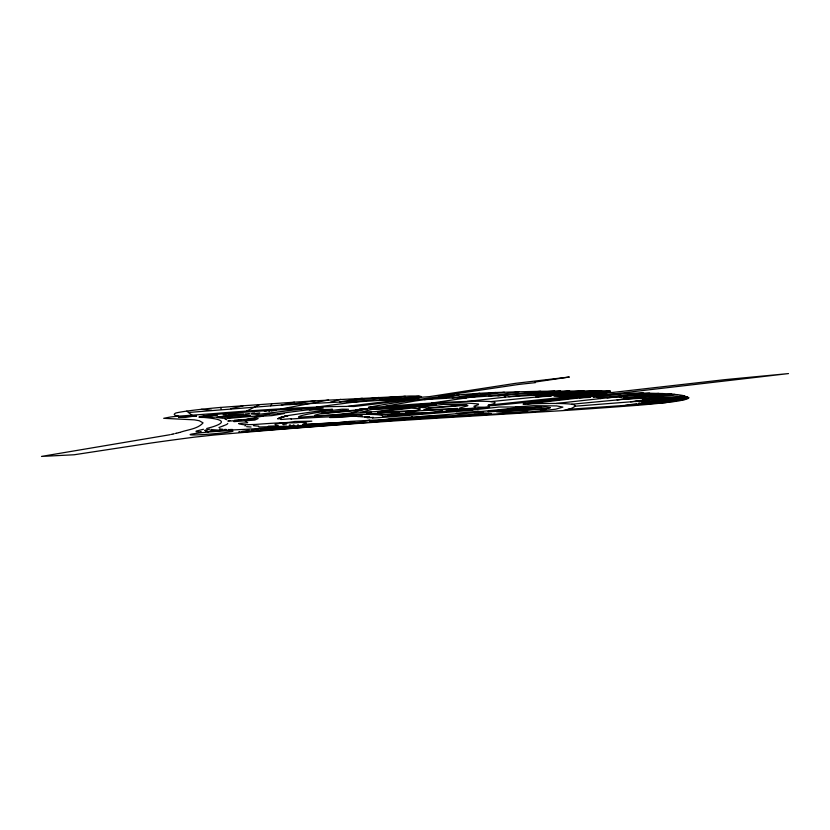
<?xml version="1.0" encoding="UTF-8"?>
<svg xmlns="http://www.w3.org/2000/svg" width="830" height="830" viewBox="0 0 830 830"><rect width="100%" height="100%" fill="white"/><g stroke="black" fill="none" stroke-linecap="round" stroke-linejoin="round"><path stroke-width="1.25" d="M245.068 426.07L245.296 425.458M270.673 405.818L271.95 403.733L294.36 402.197A608.037 30.762 -4.7 0 1 315.058 400.817L409.169 396.055A54.313 2.749 -4.7 0 1 421.132 397.114L420.447 397.404A54.313 2.749 -4.7 0 1 413.174 398.94A225.272 11.402 -4.7 0 1 353.891 406.503A154.774 7.833 -4.7 0 0 348.776 406.43L348.652 406.43M227.794 423.466L227.015 424.255M574.37 406.876L571.227 408.474L563.663 410.394M478.547 404.646L474.034 406.181A59.926 3.03 -4.7 0 0 489.69 407.094A114.426 5.789 -4.7 0 1 382.589 416.235A117.549 5.945 -4.7 0 0 363.312 414.377L360.677 414.398A117.549 5.945 -4.7 0 0 337.053 415.083L333.318 415.249A117.549 5.945 -4.7 0 0 298.582 417.241A108.523 5.488 -4.7 0 1 342.074 409.19L348.527 409.283M467.788 405.797L459.592 408.07M253.399 425.261L254.426 424.524M574.391 406.358L574.827 406.015A149.275 7.553 -4.7 0 0 571.652 404.272L570.905 404.169A149.213 7.553 -4.7 0 0 556.619 403.463L554.118 403.442A149.203 7.553 -4.7 0 0 527.392 403.951L523.056 404.117A148.487 7.512 -4.7 0 1 599.042 395.391L608.317 394.655A47.849 2.417 -4.7 0 1 618.423 393.96L621.639 393.762A47.849 2.417 -4.7 0 1 641.528 393.015L662.413 393.545A359.1 18.167 -4.7 0 1 671.812 394.115L677.508 394.675A359.1 18.167 -4.7 0 1 683.64 395.671L688.692 397.674A102.837 5.198 -4.7 0 1 678.017 401.056L676.481 401.264A50.775 2.573 -4.7 0 1 666.708 402.488L664.726 402.716A50.775 2.573 -4.7 0 1 633.342 405.621L621.909 406.472A411.566 20.823 -4.7 0 1 562.46 410.643L436.549 418.237A423.321 21.414 -4.7 0 0 213.964 435.034L194.064 437.192A535.807 27.11 -4.7 0 0 151.413 442.971L74.14 454.767L41.5 456.417L170.119 434.702M314.871 415.176L320.089 413.797L363.084 409.989L350.675 413.05L333.038 414.948L314.944 415.768M420.136 409.273L416.193 410.435L377.619 412.396L377.94 411.815L411.369 408.121L420.115 408.723M504.868 397.145L505.553 396.771M218.975 427.523L222.731 426.06M226.528 424.566L223.374 425.842M246.624 411.058L259.603 404.594M248.969 430.054L243.449 431.247M545.829 409.138L540.465 410.186M235.066 413.039L229.879 414.056M267.219 410.715L264.365 411.452M371.518 412.801L366.798 413.714M274.958 424.327L283.155 422.698M282.729 423.798L286.973 422.844M196.15 431.092L203.433 429.286M539.324 396.325L535.672 397.093M222.845 430.293C258.545 429.235 293.986 425.562 329.697 423.694M204.543 430.365L207.417 429.608M276.432 409.958L270.933 411.182M330.091 402.311L340.788 399.344M240.825 419.762L233.915 421.64L254.8 420.073L258.13 418.579L234.475 420.239M454.446 395.267A50.817 2.573 -4.7 0 0 439.112 396.792L437.016 397.02A263.65 13.342 -4.7 0 0 368.406 407.364A25.761 1.307 -4.7 0 0 382.589 406.69L415.083 400.994L459.083 394.852A50.817 2.573 -4.7 0 1 490.25 392.694M369.755 420.125L359.369 422.273L262.425 430.002M601.231 398.4L600.464 398.576L649.589 393.161M568.239 409.325L666.231 402.54M206.68 428.488L212.158 426.994A395.402 20.003 -4.7 0 0 203.744 417.438A26.27 1.328 -4.7 0 1 203.018 416.017L203.869 415.882A26.27 1.328 -4.7 0 1 226.351 413.485L275.923 409.989L323.202 408.049L309.476 409.875M180.048 432.337C187.58 429.608 197.675 429.1 203.06 422.875L199.231 420.717L194.345 419.856L163.697 418.31L169.787 417.127A10.427 0.529 -4.7 0 1 178.637 416.162L212.231 413.714A154.525 7.823 -4.7 0 1 244.321 411.224L249.176 410.881A154.525 7.823 -4.7 0 1 281.08 408.817M179.695 432.42L178.969 432.606M178.606 432.7L176.925 433.104M176.551 433.198L175.389 433.478M230.823 408.723L243.263 405.766L271.95 403.733M174.217 433.758L173.211 433.997M172.806 434.09L171.167 434.464M238.957 431.922L239.621 431.808M281.349 405.03L294.36 402.197M442.432 398.4L459.083 394.852M282.252 408.754L328.587 399.977M336.513 415.114L355.748 412.946L371.518 412.437M600.401 398.587L556.276 403.463M644.837 402.197L648.718 401.295L635.002 401.481M207.842 429.515L209.648 429.235M329.749 423.684L349.949 421.401L386.531 419.42M225.656 414.087L223.778 414.377M641.964 402.737L685.632 399.386M269.408 411.452L268.868 411.545M410.113 411.493L412.054 411.151L369.765 413.859L385.836 414.554L398.69 413.112M424.4 399.624L452.174 397.944L479.813 393.285M639.193 403.214L638.675 403.307L676.481 401.264M637.015 403.577L625.291 405.434M339.543 401.876L362.264 398.255M617.095 399.946L629.503 397.975L671.812 394.115M243.107 431.31L242.485 431.403M379.186 400.216L405.237 396.232M593.315 397.456L621.037 393.794M301.767 409.045L258.14 414.409L251.251 413.994L259.728 412.915M252.102 429.784L294.65 425.863M431.444 403.09L504.287 392.237M242.391 431.413L241.831 431.496M289.722 404.511L315.058 400.817M442.421 410.84L428.488 412.707L405.403 412.79L419.793 410.757L452.433 409.242M470.071 397.331L488.486 396.118L519.051 391.802A618.786 31.301 -4.7 0 1 540.61 391.283L607.519 390.806A46.926 2.376 -4.7 0 1 594.799 394.478A241.364 12.211 -4.7 0 1 492.781 405.6A15.552 0.789 -4.7 0 1 488.663 405.123A104.725 5.302 -4.7 0 0 491.588 401.689L489.804 401.523A104.487 5.291 -4.7 0 0 467.166 401.43L466.896 401.44A104.725 5.302 -4.7 0 0 434.215 402.924L425.468 403.463A104.653 5.291 -4.7 0 0 385.701 406.42M630.551 401.834L642.327 400.195L643.24 398.224L626.557 399.043L571.528 404.262M457.527 397.788L495.738 392.507L519.051 391.802M228.956 414.18L243.813 413.931M316.355 407.094L395.454 396.667M254.571 413.018L251.895 413.371M186.781 411.109L188.514 412.489L280.758 405.071L346.39 401.72L378.999 397.446M420.447 397.404L346.39 406.43A154.774 7.833 -4.7 0 0 318.637 407.011L311.551 407.291A154.774 7.833 -4.7 0 0 285.53 408.568L281.142 408.817M508.749 396.75L533.534 395.339L569.588 390.826M399.386 413.029L398.825 413.101M250.504 415.457L243.605 414.886L216.858 417.511L222.897 418.279L249.84 415.54M642.928 398.888L677.508 394.675M662.413 393.545L627.791 397.612L623.091 397.404M249.757 413.641L248.409 413.776M601.574 390.754L554.067 396.232L562.885 396.595M527.392 403.951L788.5 373.583L725.513 379.59L594.799 394.478M354.12 402.094L384.103 400.112L419.171 396.19M467.155 401.43L560.458 390.94M596.853 397.508L600.785 397.663L643.219 393.015M488.486 396.118L497.907 395.775L540.61 391.283M488.663 405.123L605.931 392.818L560.219 396.408M386.126 419.555L369.952 421.464L441.633 416.349L411.794 417.438M645.377 402.094L688.692 397.674M533.534 395.339L583.832 390.723M599.032 390.733L490.862 401.606M557.656 396.315L610.133 391.096M626.557 399.043L674.811 394.375M607.052 397.85L658.823 393.399M217.398 415.477L216.298 415.197M228.105 418.372L259.531 415.768M497.907 395.775L554.679 391.023M216.277 430.791L222.99 430.282M216.205 415.197L206.442 416.38M227.991 418.382L227.306 418.445M215.572 430.853L214.493 430.946M384.176 400.112L421.132 397.114M515.378 406.98L533.348 405.704L556.681 405.912L562.885 407.105L555.747 409.18L532.995 411.763L410.176 419.088L242.879 431.974M457.434 413.682L411.825 417.386M214.119 430.988L213.331 431.05M597.061 390.723L537.456 395.433M335.86 422.709L305.15 424.721M642.659 399.469L684.511 395.9M225.438 418.611L224.712 418.694L226.683 419.7M212.148 431.154L211.546 431.195M354.918 422.211L260.869 429.712M211.443 431.206L210.706 431.268M574.526 406.254L688.029 397.3M212.449 415.519L211.909 415.56M247.838 413.828L245.286 413.921M227.918 421.194L238.386 420.426M420.737 397.29L429.12 396.678L515.752 383.315L569.349 377.028L534.717 382.091L535.464 382.62L518.802 384.435L438.479 396.335L439.112 396.792M242.64 431.994L239.03 432.119M642.493 399.842L687.199 396.896M545.984 409.065L496.568 411.794L506.559 412.666L527.641 411.649M346.359 422.086L333.868 422.823A207.801 10.51 -4.7 0 1 302.68 424.4A56.035 2.832 -4.7 0 0 300.543 422.325M538.016 396.865L551.213 396.128M357.45 409.595L367.327 408.941L321.552 413.319L345.809 410.03M356.558 409.647L355.8 409.688M579.465 397.892L590.504 397.394M209.803 431.009L216.267 430.749M251.864 430.729L250.857 430.78M359.566 408.993C399.064 408.132 439.122 399.873 478.526 404.002M229.952 420.53L229.422 420.551M420.831 416.504L453.429 415.685L491.35 413.184L474.034 412.676M207.915 431.102L205.342 431.154M457.724 408.412L423.435 410.041L428.892 408.225L467.788 405.154M287.937 422.501L282.024 422.75A56.035 2.832 -4.7 0 0 255.298 424.452L244.207 424.752A182.859 9.255 -4.7 0 1 238.594 423.528L247.703 422.709L245.058 420.81M284.265 426.309L258.877 427.014M452.174 397.944L466.419 397.881M304.392 424.752L303.832 424.773M303.749 424.773L303.106 424.794M490.323 392.683L495.738 392.507M201.358 431.808L200.653 431.828M338.018 416.536L326.491 416.971A107.101 5.416 -4.7 0 0 317.133 417.428L305.99 418.04A107.101 5.416 -4.7 0 0 290.894 419.005L291.475 418.683L281.028 419.482A126.191 6.381 -4.7 0 1 280.353 418.517L277.573 418.735L281.702 417.718L278.942 417.801L284.182 416.899L281.08 416.961L287.844 415.996L284.337 416.255L286.64 415.737L309.019 412.386A126.191 6.381 -4.7 0 1 332.56 409.335L307.214 409.927A182.859 9.255 -4.7 0 0 277.801 413.828M276.587 425.966L268.318 426.195M249.176 430.843L247.88 430.863M204.377 415.975L203.267 415.996M276.774 425.966L276.898 425.956M253.638 430.116L253.15 430.127M200.227 431.839L196.15 431.776M298.458 424.929L297.648 424.95M223.063 414.896L239.434 414.793L214.026 417.251L209.16 416.982M294.007 424.991L293.229 425.002M346.39 401.72L352.698 401.917M230.325 429.494L232.545 429.494M228.738 420.561L228.271 420.551M229.132 429.504L228.613 429.494M252.662 430.127L251.646 430.096M290.51 425.002L289.4 424.991M219.307 430.116L222.243 430.168M388.129 400.122L395.298 400.506M218.518 430.106L212.221 429.66M351.194 416.276L362.42 416.038L357.585 416.494A161.736 8.186 -4.7 0 1 362.772 416.888L369.651 416.743L364.868 417.158A161.746 8.186 -4.7 0 1 367.503 417.843L373.334 417.365L372.317 418.009A125.538 6.35 -4.7 0 0 388.295 417.013L472.706 410.217L471.637 410.02A125.538 6.35 -4.7 0 0 498.913 407.022L525.317 406.949A207.801 10.51 -4.7 0 1 480.591 411.535M251.065 427.004L246.593 426.682M226.237 429.463L224.743 429.401M258.69 426.195L253.586 425.686M503.935 395.765L505.283 395.848M286.34 424.908L282.999 424.638M621.608 397.352L620.985 397.321M620.84 397.311L619.294 397.207M208.226 416.94L205.684 416.722M222.897 429.307L220.604 429.12M627.76 397.612L629.015 397.746M201.254 409.325L211.681 410.228M278.185 425.614L275.519 425.354M220.033 429.027L219.452 428.882M211.505 429.504L210.955 429.307M188.514 412.489L192.27 415.384M178.637 416.162A202.551 10.251 -4.7 0 1 175.732 413.05A53.39 2.698 -4.7 0 1 220.427 407.437L221.486 409.408M220.427 407.437A608.037 30.762 -4.7 0 1 243.263 405.766M246.603 419.368A182.859 9.255 -4.7 0 1 263.214 416.11M550.404 407.582L548.578 408.485L492.107 411.618L545.103 406.97L550.404 407.582M412.105 416.951L411.4 418.05L384.529 420.105L388.554 418.725L412.105 416.951M178.554 417.449L196.565 416.038L178.637 417.417M372.421 409.356L360.479 412.292L375.046 411.639L406.959 408.028L372.421 409.356M376.996 408.236L374.423 408.827L414.377 407.208L436.414 404.573L376.996 408.236M268.951 414.201L254.488 416.608L271.939 415.612L284.202 413.568L268.951 414.201M460.743 408.889L445.897 411.172L475.683 408.153L460.743 408.889M294.94 421.484L285.582 422.854L295.802 422.812L311.841 421.173L294.94 421.484M524.653 407.561L488.04 411.545L541.025 406.99L524.653 407.561M343.298 415.892L329.832 417.552L342.292 417.314L356.713 415.633L343.298 415.892M443.645 404.355L418.901 407.25L427.637 407.914L466.346 404.698L443.645 404.355M398.971 413.599L387.662 414.876L388.482 415.498L416.473 413.641L398.971 413.599M208.112 432.077L204.45 432.43A21.528 1.089 -4.7 0 0 195.859 434.91A21.528 1.089 -4.7 0 0 231.259 431.693A21.528 1.089 -4.7 0 0 211.349 431.808L208.112 432.077M477.945 411.255L456.313 413.33L458.71 414.087L483.278 411.815L477.945 411.255"/></g></svg>
